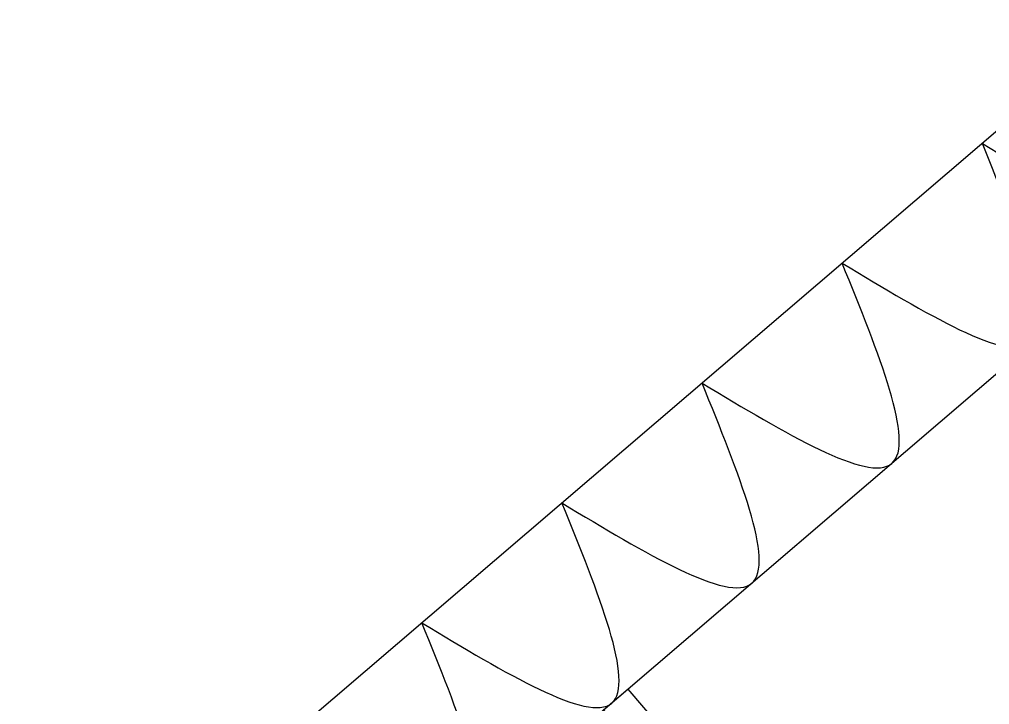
# Model space of a CAD drawing. Extents: x 268 to 383, y 668 to 793.
# Drawn here: x 363.144 to 365.297, y 776.994 to 778.514 of the extents above; entities that cross this region are included whole.
import ezdxf

# ---------------------------------------------------------------- set-up
doc = ezdxf.new("R2010")
doc.units = 0
doc.header["$LTSCALE"] = 0.5
doc.header["$MEASUREMENT"] = 0
doc.linetypes.add('DASHED2', pattern=[0.375, 0.25, -0.125])
for name, color, linetype in [('4', 3, 'CONTINUOUS'), ('9', 1, 'DASHED2'), ('talud', 5, 'CONTINUOUS'), ('texturas', 6, 'CONTINUOUS'), ('tuberia_alumbrado', 3, 'DASHED2')]:
    doc.layers.add(name, color=color, linetype=linetype)

msp = doc.modelspace()

# ---------------------------------------------------------------- linework, layer by layer
at = {"layer": '4', "elevation": -249.9372}
msp.add_lwpolyline([(364.4948, 777.0284), (364.4404, 776.9819), (364.6798, 776.7019), (364.6486, 776.6753), (364.7018, 776.6131), (364.8185, 776.7129), (364.7653, 776.7751), (364.7342, 776.7485), (364.4948, 777.0284)], dxfattribs=at)
at = {"layer": '9', "color": 4}
msp.add_arc((380.9267, 761.0148, -249.9372), 26.3111, 126.6505, 139.27632, dxfattribs=at)
at = {"layer": 'talud'}
for p, q in [((365.7686, 778.6558, -249.9372), (361.5488, 775.048, -249.9372)), ((365.7235, 778.0789, -249.9372), (362.1257, 775.0029, -249.9372))]:
    msp.add_line(p, q, dxfattribs=at)
at = {"layer": 'texturas'}
for points in [[(365.2813, 778.2392, -249.9372), (365.7027, 778.0611, -249.9372), (365.5923, 778.5051, -249.9372)], [(364.9702, 777.9733, -249.9372), (365.3917, 777.7952, -249.9372), (365.2813, 778.2392, -249.9372)], [(364.6592, 777.7073, -249.9372), (365.0806, 777.5293, -249.9372), (364.9702, 777.9733, -249.9372)], [(364.3481, 777.4414, -249.9372), (364.7696, 777.2633, -249.9372), (364.6592, 777.7073, -249.9372)], [(364.0371, 777.1755, -249.9372), (364.4586, 776.9974, -249.9372), (364.3481, 777.4414, -249.9372)], [(363.7261, 776.9095, -249.9372), (364.1475, 776.7315, -249.9372), (364.0371, 777.1755, -249.9372)]]:
    msp.add_spline(points, degree=3, dxfattribs=at)
at = {"layer": 'tuberia_alumbrado', "ltscale": 10}
msp.add_circle((367.8806, 778.4437), 14.8581, dxfattribs=at)

doc.saveas('drawing.dxf')
